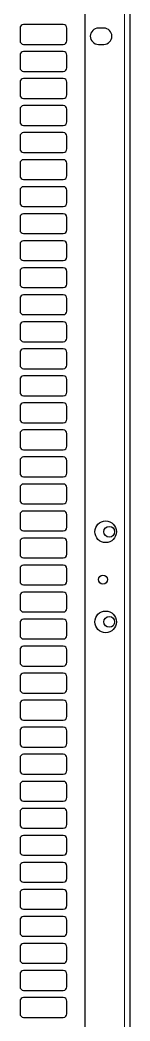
# Model space of a CAD drawing. Header units: millimetres. Extents: x -591 to 844, y -456 to 1988.
# Drawn here: x 718 to 779, y 254 to 810 of the extents above; entities that cross this region are included whole.
import ezdxf

# ---------------------------------------------------------------- set-up
doc = ezdxf.new("R2010")
doc.units = ezdxf.units.MM

msp = doc.modelspace()

# ---------------------------------------------------------------- linework, layer by layer
at = {"color": 7, "linetype": 'Continuous', "lineweight": 25}
for p, q in [((778.98, 1842.02), (778.98, -240.98)), ((753.98, 1812.82), (753.98, -240.98)), ((741.98, 807.02), (719.98, 807.02)), ((717.98, 805.02), (717.98, 798.02)), ((743.98, 798.02), (743.98, 805.02)), ((764.48, 805.02), (761.48, 805.02)), ((719.98, 796.02), (741.98, 796.02)), ((761.48, 796.02), (764.48, 796.02)), ((717.98, 790.02), (717.98, 783.02)), ((741.98, 792.02), (719.98, 792.02)), ((743.98, 783.02), (743.98, 790.02)), ((719.98, 781.02), (741.98, 781.02)), ((717.98, 775.02), (717.98, 768.02)), ((741.98, 777.02), (719.98, 777.02)), ((743.98, 768.02), (743.98, 775.02)), ((719.98, 766.02), (741.98, 766.02)), ((741.98, 762.02), (719.98, 762.02)), ((717.98, 760.02), (717.98, 753.02)), ((743.98, 753.02), (743.98, 760.02)), ((719.98, 751.02), (741.98, 751.02)), ((717.98, 745.02), (717.98, 738.02)), ((741.98, 747.02), (719.98, 747.02)), ((743.98, 738.02), (743.98, 745.02)), ((719.98, 736.02), (741.98, 736.02)), ((717.98, 730.02), (717.98, 723.02)), ((741.98, 732.02), (719.98, 732.02)), ((743.98, 723.02), (743.98, 730.02)), ((719.98, 721.02), (741.98, 721.02)), ((741.98, 717.02), (719.98, 717.02)), ((717.98, 715.02), (717.98, 708.02)), ((743.98, 708.02), (743.98, 715.02)), ((719.98, 706.02), (741.98, 706.02)), ((717.98, 700.02), (717.98, 693.02)), ((741.98, 702.02), (719.98, 702.02)), ((743.98, 693.02), (743.98, 700.02)), ((719.98, 691.02), (741.98, 691.02)), ((717.98, 685.02), (717.98, 678.02)), ((741.98, 687.02), (719.98, 687.02)), ((743.98, 678.02), (743.98, 685.02)), ((719.98, 676.02), (741.98, 676.02)), ((717.98, 670.02), (717.98, 663.02)), ((741.98, 672.02), (719.98, 672.02)), ((743.98, 663.02), (743.98, 670.02)), ((719.98, 661.02), (741.98, 661.02)), ((741.98, 657.02), (719.98, 657.02)), ((717.98, 655.02), (717.98, 648.02)), ((743.98, 648.02), (743.98, 655.02)), ((719.98, 646.02), (741.98, 646.02)), ((717.98, 640.02), (717.98, 633.02)), ((741.98, 642.02), (719.98, 642.02)), ((743.98, 633.02), (743.98, 640.02)), ((719.98, 631.02), (741.98, 631.02)), ((717.98, 625.02), (717.98, 618.02)), ((741.98, 627.02), (719.98, 627.02)), ((743.98, 618.02), (743.98, 625.02)), ((719.98, 616.02), (741.98, 616.02)), ((741.98, 612.02), (719.98, 612.02)), ((717.98, 610.02), (717.98, 603.02)), ((743.98, 603.02), (743.98, 610.02)), ((719.98, 601.02), (741.98, 601.02)), ((717.98, 595.02), (717.98, 588.02)), ((741.98, 597.02), (719.98, 597.02)), ((743.98, 588.02), (743.98, 595.02)), ((719.98, 586.02), (741.98, 586.02)), ((717.98, 580.02), (717.98, 573.02)), ((741.98, 582.02), (719.98, 582.02)), ((743.98, 573.02), (743.98, 580.02)), ((719.98, 571.02), (741.98, 571.02)), ((741.98, 567.02), (719.98, 567.02)), ((717.98, 565.02), (717.98, 558.02)), ((743.98, 558.02), (743.98, 565.02)), ((719.98, 556.02), (741.98, 556.02)), ((717.98, 550.02), (717.98, 543.02)), ((741.98, 552.02), (719.98, 552.02)), ((743.98, 543.02), (743.98, 550.02)), ((719.98, 541.02), (741.98, 541.02)), ((717.98, 535.02), (717.98, 528.02)), ((741.98, 537.02), (719.98, 537.02)), ((743.98, 528.02), (743.98, 535.02)), ((719.98, 526.02), (741.98, 526.02)), ((717.98, 520.02), (717.98, 513.02)), ((741.98, 522.02), (719.98, 522.02)), ((743.98, 513.02), (743.98, 520.02)), ((719.98, 511.02), (741.98, 511.02)), ((741.98, 507.02), (719.98, 507.02)), ((717.98, 505.02), (717.98, 498.02)), ((743.98, 498.02), (743.98, 505.02)), ((719.98, 496.02), (741.98, 496.02)), ((717.98, 490.02), (717.98, 483.02)), ((741.98, 492.02), (719.98, 492.02)), ((743.98, 483.02), (743.98, 490.02)), ((719.98, 481.02), (741.98, 481.02)), ((717.98, 475.02), (717.98, 468.02)), ((741.98, 477.02), (719.98, 477.02)), ((743.98, 468.02), (743.98, 475.02)), ((719.98, 466.02), (741.98, 466.02)), ((741.98, 462.02), (719.98, 462.02)), ((717.98, 460.02), (717.98, 453.02)), ((743.98, 453.02), (743.98, 460.02)), ((719.98, 451.02), (741.98, 451.02)), ((717.98, 445.02), (717.98, 438.02)), ((741.98, 447.02), (719.98, 447.02)), ((743.98, 438.02), (743.98, 445.02)), ((719.98, 436.02), (741.98, 436.02)), ((717.98, 430.02), (717.98, 423.02)), ((741.98, 432.02), (719.98, 432.02)), ((743.98, 423.02), (743.98, 430.02)), ((719.98, 421.02), (741.98, 421.02)), ((741.98, 417.02), (719.98, 417.02)), ((717.98, 415.02), (717.98, 408.02)), ((743.98, 408.02), (743.98, 415.02)), ((719.98, 406.02), (741.98, 406.02)), ((717.98, 400.02), (717.98, 393.02)), ((741.98, 402.02), (719.98, 402.02)), ((743.98, 393.02), (743.98, 400.02)), ((719.98, 391.02), (741.98, 391.02)), ((717.98, 385.02), (717.98, 378.02)), ((741.98, 387.02), (719.98, 387.02)), ((743.98, 378.02), (743.98, 385.02)), ((719.98, 376.02), (741.98, 376.02)), ((717.98, 370.02), (717.98, 363.02)), ((741.98, 372.02), (719.98, 372.02)), ((743.98, 363.02), (743.98, 370.02)), ((719.98, 361.02), (741.98, 361.02)), ((741.98, 357.02), (719.98, 357.02)), ((717.98, 355.02), (717.98, 348.02)), ((743.98, 348.02), (743.98, 355.02)), ((719.98, 346.02), (741.98, 346.02)), ((717.98, 340.02), (717.98, 333.02)), ((741.98, 342.02), (719.98, 342.02)), ((743.98, 333.02), (743.98, 340.02)), ((719.98, 331.02), (741.98, 331.02)), ((717.98, 325.02), (717.98, 318.02)), ((741.98, 327.02), (719.98, 327.02)), ((743.98, 318.02), (743.98, 325.02)), ((719.98, 316.02), (741.98, 316.02)), ((741.98, 312.02), (719.98, 312.02)), ((717.98, 310.02), (717.98, 303.02)), ((743.98, 303.02), (743.98, 310.02)), ((719.98, 301.02), (741.98, 301.02)), ((717.98, 295.02), (717.98, 288.02)), ((741.98, 297.02), (719.98, 297.02)), ((743.98, 288.02), (743.98, 295.02)), ((719.98, 286.02), (741.98, 286.02)), ((717.98, 280.02), (717.98, 273.02)), ((741.98, 282.02), (719.98, 282.02)), ((743.98, 273.02), (743.98, 280.02)), ((719.98, 271.02), (741.98, 271.02)), ((741.98, 267.02), (719.98, 267.02)), ((717.98, 265.02), (717.98, 258.02)), ((743.98, 258.02), (743.98, 265.02)), ((719.98, 256.02), (741.98, 256.02))]:
    msp.add_line(p, q, dxfattribs=at)
at = {"color": 8, "linetype": 'Continuous', "lineweight": 18}
msp.add_line((775.88, 1812.82), (775.88, -240.98), dxfattribs=at)
at = {"color": 7, "linetype": 'Continuous', "lineweight": 25}
for centre, radius in [((765.48, 525.52), 6), ((767.48, 525.52), 3), ((763.98, 499.02), 2.5), ((765.48, 475.52), 6), ((767.48, 475.52), 3)]:
    msp.add_circle(centre, radius, dxfattribs=at)
for centre, radius, start, end in [((719.98, 805.02), 2, 90, 180), ((741.98, 805.02), 2, 360, 90), ((761.48, 800.52), 4.5, 90, 270), ((764.48, 800.52), 4.5, 270, 90), ((719.98, 798.02), 2, 180, 270), ((741.98, 798.02), 2, 270, 360), ((719.98, 790.02), 2, 90, 180), ((741.98, 790.02), 2, 360, 90), ((719.98, 783.02), 2, 180, 270), ((741.98, 783.02), 2, 270, 0), ((719.98, 775.02), 2, 90, 180), ((741.98, 775.02), 2, 0, 90), ((719.98, 768.02), 2, 180, 270), ((741.98, 768.02), 2, 270, 0), ((719.98, 760.02), 2, 90, 180), ((741.98, 760.02), 2, 360, 90), ((719.98, 753.02), 2, 180, 270), ((741.98, 753.02), 2, 270, 360), ((719.98, 745.02), 2, 90, 180), ((741.98, 745.02), 2, 0, 90), ((719.98, 738.02), 2, 180, 270), ((741.98, 738.02), 2, 270, 0), ((719.98, 730.02), 2, 90, 180), ((741.98, 730.02), 2, 0, 90), ((719.98, 723.02), 2, 180, 270), ((741.98, 723.02), 2, 270, 0), ((719.98, 715.02), 2, 90, 180), ((741.98, 715.02), 2, 0, 90), ((719.98, 708.02), 2, 180, 270), ((741.98, 708.02), 2, 270, 0), ((719.98, 700.02), 2, 90, 180), ((741.98, 700.02), 2, 0, 90), ((719.98, 693.02), 2, 180, 270), ((741.98, 693.02), 2, 270, 0), ((719.98, 685.02), 2, 90, 180), ((741.98, 685.02), 2, 0, 90), ((719.98, 678.02), 2, 180, 270), ((741.98, 678.02), 2, 270, 0), ((719.98, 670.02), 2, 90, 180), ((741.98, 670.02), 2, 0, 90), ((719.98, 663.02), 2, 180, 270), ((741.98, 663.02), 2, 270, 0), ((719.98, 655.02), 2, 90, 180), ((741.98, 655.02), 2, 0, 90), ((719.98, 648.02), 2, 180, 270), ((741.98, 648.02), 2, 270, 0), ((719.98, 640.02), 2, 90, 180), ((741.98, 640.02), 2, 0, 90), ((719.98, 633.02), 2, 180, 270), ((741.98, 633.02), 2, 270, 0), ((719.98, 625.02), 2, 90, 180), ((741.98, 625.02), 2, 0, 90), ((719.98, 618.02), 2, 180, 270), ((741.98, 618.02), 2, 270, 0), ((719.98, 610.02), 2, 90, 180), ((741.98, 610.02), 2, 0, 90), ((719.98, 603.02), 2, 180, 270), ((741.98, 603.02), 2, 270, 0), ((719.98, 595.02), 2, 90, 180), ((741.98, 595.02), 2, 0, 90), ((719.98, 588.02), 2, 180, 270), ((741.98, 588.02), 2, 270, 0), ((719.98, 580.02), 2, 90, 180), ((741.98, 580.02), 2, 0, 90), ((719.98, 573.02), 2, 180, 270), ((741.98, 573.02), 2, 270, 0), ((719.98, 565.02), 2, 90, 180), ((741.98, 565.02), 2, 0, 90), ((719.98, 558.02), 2, 180, 270), ((741.98, 558.02), 2, 270, 0), ((719.98, 550.02), 2, 90, 180), ((741.98, 550.02), 2, 0, 90), ((719.98, 543.02), 2, 180, 270), ((741.98, 543.02), 2, 270, 0), ((719.98, 535.02), 2, 90, 180), ((741.98, 535.02), 2, 0, 90), ((719.98, 528.02), 2, 180, 270), ((741.98, 528.02), 2, 270, 0), ((719.98, 520.02), 2, 90, 180), ((741.98, 520.02), 2, 0, 90), ((719.98, 513.02), 2, 180, 270), ((741.98, 513.02), 2, 270, 0), ((719.98, 505.02), 2, 90, 180), ((741.98, 505.02), 2, 0, 90), ((719.98, 498.02), 2, 180, 270), ((741.98, 498.02), 2, 270, 0), ((719.98, 490.02), 2, 90, 180), ((741.98, 490.02), 2, 0, 90), ((719.98, 483.02), 2, 180, 270), ((741.98, 483.02), 2, 270, 0), ((719.98, 475.02), 2, 90, 180), ((741.98, 475.02), 2, 0, 90), ((719.98, 468.02), 2, 180, 270), ((741.98, 468.02), 2, 270, 0), ((719.98, 460.02), 2, 90, 180), ((741.98, 460.02), 2, 0, 90), ((719.98, 453.02), 2, 180, 270), ((741.98, 453.02), 2, 270, 0), ((719.98, 445.02), 2, 90, 180), ((741.98, 445.02), 2, 0, 90), ((719.98, 438.02), 2, 180, 270), ((741.98, 438.02), 2, 270, 0), ((719.98, 430.02), 2, 90, 180), ((741.98, 430.02), 2, 0, 90), ((719.98, 423.02), 2, 180, 270), ((741.98, 423.02), 2, 270, 0), ((719.98, 415.02), 2, 90, 180), ((741.98, 415.02), 2, 0, 90), ((719.98, 408.02), 2, 180, 270), ((741.98, 408.02), 2, 270, 0), ((719.98, 400.02), 2, 90, 180), ((741.98, 400.02), 2, 0, 90), ((719.98, 393.02), 2, 180, 270), ((741.98, 393.02), 2, 270, 0), ((719.98, 385.02), 2, 90, 180), ((741.98, 385.02), 2, 0, 90), ((719.98, 378.02), 2, 180, 270), ((741.98, 378.02), 2, 270, 0), ((719.98, 370.02), 2, 90, 180), ((741.98, 370.02), 2, 0, 90), ((719.98, 363.02), 2, 180, 270), ((741.98, 363.02), 2, 270, 0), ((719.98, 355.02), 2, 90, 180), ((741.98, 355.02), 2, 0, 90), ((719.98, 348.02), 2, 180, 270), ((741.98, 348.02), 2, 270, 0), ((719.98, 340.02), 2, 90, 180), ((741.98, 340.02), 2, 0, 90), ((719.98, 333.02), 2, 180, 270), ((741.98, 333.02), 2, 270, 0), ((719.98, 325.02), 2, 90, 180), ((741.98, 325.02), 2, 0, 90), ((719.98, 318.02), 2, 180, 270), ((741.98, 318.02), 2, 270, 0), ((719.98, 310.02), 2, 90, 180), ((741.98, 310.02), 2, 0, 90), ((719.98, 303.02), 2, 180, 270), ((741.98, 303.02), 2, 270, 0), ((719.98, 295.02), 2, 90, 180), ((741.98, 295.02), 2, 0, 90), ((719.98, 288.02), 2, 180, 270), ((741.98, 288.02), 2, 270, 0), ((719.98, 280.02), 2, 90, 180), ((741.98, 280.02), 2, 0, 90), ((719.98, 273.02), 2, 180, 270), ((741.98, 273.02), 2, 270, 0), ((719.98, 265.02), 2, 90, 180), ((741.98, 265.02), 2, 0, 90), ((719.98, 258.02), 2, 180, 270), ((741.98, 258.02), 2, 270, 0)]:
    msp.add_arc(centre, radius, start, end, dxfattribs=at)

doc.saveas('drawing.dxf')
